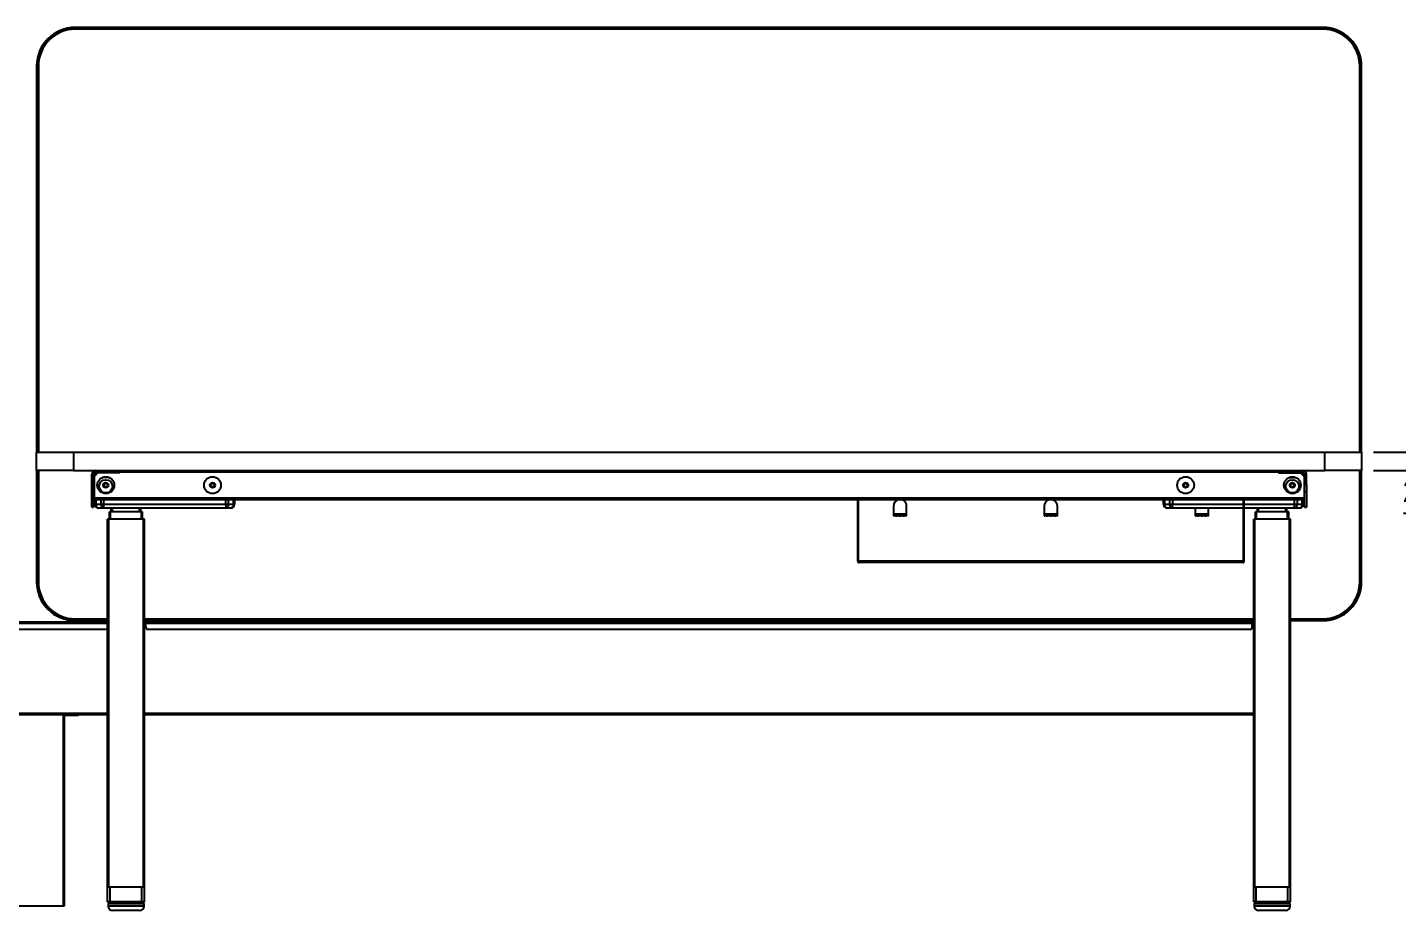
# Model space of a CAD drawing. Header units: millimetres. Extents: x -429 to 16771, y -1239 to 5751.
# Drawn here: x 7287 to 9149, y 4166 to 5366 of the extents above; entities that cross this region are included whole.
import ezdxf

# ---------------------------------------------------------------- set-up
doc = ezdxf.new("R2010")
doc.units = ezdxf.units.MM
doc.header["$LTSCALE"] = 100
doc.styles.get("Standard").update_dxf_attribs({"font": 'arial.ttf'})
doc.dimstyles.new('CGJ', dxfattribs={"dimscale": 13, "dimtxt": 2.25, "dimasz": 2.25, "dimexe": 1, "dimexo": 1.25, "dimgap": 1.15, "dimtad": 1, "dimtoh": 1, "dimdec": 1, "dimdsep": 46, "dimtxsty": 'Standard', "dimcen": 0, "dimclrd": 2, "dimclre": 2, "dimclrt": 2, "dimadec": 0, "dimazin": 0, "dimtfac": 1, "dimtdec": 1, "dimtmove": 0, "dimatfit": 0, "dimfxl": 1, "dimtolj": 1, "dimtzin": 0, "dimlwe": -1, "dimarcsym": 2})

# ---------------------------------------------------------------- blocks, each defined once
blk = doc.blocks.new('*D79')
at = {"color": 2, "lineweight": -2, "transparency": 16777216}
for p, q in [((9214.7, 4818.7), (9214.7, 4848)), ((9214.7, 4789.5), (9214.7, 4764.5)), ((9214.7, 4735.2), (9214.7, 4706)), ((9214.7, 4706), (9157.1, 4706))]:
    blk.add_line(p, q, dxfattribs=at)
at = {"color": 2, "transparency": 16777216}
for p, q in [((9116.2, 4789.5), (9227.7, 4789.5)), ((9116.2, 4764.5), (9227.7, 4764.5))]:
    blk.add_line(p, q, dxfattribs=at)
for points in [[(9209.8, 4818.7), (9219.5, 4818.7), (9214.7, 4789.5)], [(9209.8, 4735.2), (9219.5, 4735.2), (9214.7, 4764.5)]]:
    blk.add_solid(points, dxfattribs=at)
at = {"layer": 'Defpoints', "color": 0, "transparency": 16777216}
for p in [(9100, 4789.5), (9100, 4764.5), (9214.7, 4764.5)]:
    blk.add_point(p, dxfattribs=at)
at = {"color": 2, "transparency": 16777216, "insert": (9178.4, 4735.9), "char_height": 29.25, "attachment_point": 5}
blk.add_mtext('\\A1;25', dxfattribs=at)

msp = doc.modelspace()

# ---------------------------------------------------------------- linework, layer by layer
at = {"color": 7, "linetype": 'Continuous', "lineweight": -3}
for p, q in [((8200, 5366.49), (7352.5, 5366.49)), ((7352.5, 5366.49), (7352.5, 5365.42)), ((7352.5, 5365.42), (7352.5, 5364.99)), ((7352.5, 5365.42), (8200, 5365.42)), ((7352.5, 5364.99), (7352.5, 5364.69)), ((7352.5, 5364.99), (8200, 5364.99)), ((7352.5, 5364.69), (8200, 5364.69)), ((7352.5, 5364.69), (7352.5, 5364.49)), ((7352.5, 5364.49), (8200, 5364.49)), ((7352.5, 5364.49), (7352.5, 5364.34)), ((7352.5, 5364.34), (8200, 5364.34)), ((7352.5, 5364.34), (7352.5, 5363.99)), ((9047.5, 5363.99), (7352.5, 5363.99)), ((9047.5, 5366.49), (8200, 5366.49)), ((8200, 5366.49), (8200, 5365.42)), ((8200, 5365.42), (8200, 5364.99)), ((8200, 5365.42), (9047.5, 5365.42)), ((8200, 5364.99), (8200, 5364.69)), ((8200, 5364.99), (9047.5, 5364.99)), ((8200, 5364.69), (9047.5, 5364.69)), ((8200, 5364.69), (8200, 5364.49)), ((8200, 5364.49), (9047.5, 5364.49)), ((8200, 5364.49), (8200, 5364.34)), ((8200, 5364.34), (9047.5, 5364.34)), ((8200, 5364.34), (8200, 5363.99)), ((9047.5, 5366.49), (9047.5, 5365.42)), ((9047.5, 5365.42), (9047.5, 5364.99)), ((9047.5, 5364.99), (9047.5, 5364.69)), ((9047.5, 5364.69), (9047.5, 5364.49)), ((9047.5, 5364.49), (9047.5, 5364.34)), ((9047.5, 5364.34), (9047.5, 5363.99)), ((7300, 5313.99), (7300, 4789.49)), ((7300, 5313.99), (7301.07, 5313.99)), ((7301.07, 5313.99), (7301.5, 5313.99)), ((7301.07, 4789.49), (7301.07, 5313.99)), ((7301.5, 5313.99), (7301.8, 5313.99)), ((7301.5, 4789.49), (7301.5, 5313.99)), ((7301.8, 5313.99), (7302, 5313.99)), ((7301.8, 4789.49), (7301.8, 5313.99)), ((7302, 4789.49), (7302, 5313.99)), ((7302, 5313.99), (7302.15, 5313.99)), ((7302.15, 4789.49), (7302.15, 5313.99)), ((7302.15, 5313.99), (7302.5, 5313.99)), ((7302.5, 5313.99), (7302.5, 4789.49)), ((9097.5, 4789.49), (9097.5, 5313.99)), ((9097.85, 5313.99), (9097.5, 5313.99)), ((9097.85, 5313.99), (9097.85, 4789.49)), ((9098, 5313.99), (9097.85, 5313.99)), ((9098, 5313.99), (9098, 4789.49)), ((9098.2, 5313.99), (9098, 5313.99)), ((9098.5, 5313.99), (9098.2, 5313.99)), ((9098.2, 5313.99), (9098.2, 4789.49)), ((9098.92, 5313.99), (9098.5, 5313.99)), ((9098.5, 5313.99), (9098.5, 4789.49)), ((9098.92, 5313.99), (9098.92, 4789.49)), ((9100, 5313.99), (9098.92, 5313.99)), ((9100, 4789.49), (9100, 5313.99)), ((7300, 4764.49), (7300, 4789.49)), ((7300, 4789.49), (7350, 4789.49)), ((7350, 4789.49), (7350, 4764.49)), ((7350, 4789.49), (9050, 4789.49)), ((9050, 4764.49), (9050, 4789.49)), ((9050, 4789.49), (9100, 4789.49)), ((9100, 4789.49), (9100, 4764.49)), ((7300, 4764.49), (7300, 4612.99)), ((7350, 4764.49), (7300, 4764.49)), ((7301.07, 4612.99), (7301.07, 4764.49)), ((7301.5, 4612.99), (7301.5, 4764.49)), ((7301.8, 4612.99), (7301.8, 4764.49)), ((7302, 4612.99), (7302, 4764.49)), ((7302.15, 4612.99), (7302.15, 4764.49)), ((7302.5, 4764.49), (7302.5, 4612.99)), ((7350, 4764.49), (9050, 4764.49)), ((7377.5, 4759.49), (7375, 4759.49)), ((7375, 4745.4), (7375, 4759.49)), ((7377.5, 4745.4), (7377.5, 4759.49)), ((7380.5, 4758.99), (7377.5, 4758.99)), ((7378, 4754.99), (7377.5, 4754.99)), ((7383, 4761.49), (7378, 4756.49)), ((7378, 4756.49), (7378, 4726.99)), ((7379, 4758.99), (7379, 4761.49)), ((7379, 4761.49), (7380.46, 4761.49)), ((7380, 4764.49), (7380, 4761.99)), ((7380, 4761.99), (7403, 4761.99)), ((7380.46, 4761.49), (7383, 4761.49)), ((7380.46, 4761.49), (7380.46, 4758.99)), ((7413, 4761.49), (7383, 4761.49)), ((7398.69, 4754.99), (7389.31, 4754.99)), ((7403, 4761.99), (7403, 4764.49)), ((7413, 4761.99), (7403, 4761.99)), ((7413, 4764.49), (7413, 4761.99)), ((7413, 4761.99), (7413, 4761.49)), ((8987, 4761.99), (7413, 4761.99)), ((8987, 4761.99), (8987, 4764.49)), ((8997, 4761.99), (8987, 4761.99)), ((8987, 4761.99), (8987, 4761.49)), ((8987, 4761.49), (9017, 4761.49)), ((8997, 4764.49), (8997, 4761.99)), ((9020, 4761.99), (8997, 4761.99)), ((9001.31, 4754.99), (9010.69, 4754.99)), ((9022, 4756.49), (9017, 4761.49)), ((9017, 4761.49), (9019.53, 4761.49)), ((9019.5, 4758.99), (9022.5, 4758.99)), ((9019.53, 4761.49), (9021, 4761.49)), ((9019.53, 4758.99), (9019.53, 4761.49)), ((9020, 4761.99), (9020, 4764.49)), ((9021, 4761.49), (9021, 4758.99)), ((9022, 4756.49), (9022, 4726.99)), ((9022, 4754.99), (9022.5, 4754.99)), ((9025, 4759.49), (9022.5, 4759.49)), ((9022.5, 4745.4), (9022.5, 4759.49)), ((9025, 4745.4), (9025, 4759.49)), ((9100, 4764.49), (9050, 4764.49)), ((9097.5, 4612.99), (9097.5, 4764.49)), ((9097.85, 4764.49), (9097.85, 4612.99)), ((9098, 4764.49), (9098, 4612.99)), ((9098.2, 4764.49), (9098.2, 4612.99)), ((9098.5, 4764.49), (9098.5, 4612.99)), ((9098.92, 4764.49), (9098.92, 4612.99)), ((9100, 4612.99), (9100, 4764.49)), ((7375, 4745.4), (7377.5, 4745.4)), ((7375, 4735.47), (7375, 4745.4)), ((7377.5, 4735.47), (7375, 4735.47)), ((7375, 4714.56), (7375, 4735.47)), ((7377.5, 4745.4), (7377.5, 4735.47)), ((7377.5, 4735.47), (7377.5, 4714.56)), ((7378, 4730.99), (7377.5, 4730.99)), ((7391.07, 4746.41), (7391.07, 4742.58)), ((9008.93, 4742.58), (9008.93, 4746.41)), ((9022, 4730.99), (9022.5, 4730.99)), ((9022.5, 4745.4), (9025, 4745.4)), ((9022.5, 4735.47), (9022.5, 4745.4)), ((9025, 4735.47), (9022.5, 4735.47)), ((9022.5, 4714.56), (9022.5, 4735.47)), ((9025, 4745.4), (9025, 4735.47)), ((9025, 4735.47), (9025, 4714.56)), ((7375, 4714.56), (7377.5, 4714.56)), ((7375, 4714.49), (7375, 4714.56)), ((7377.5, 4714.49), (7375, 4714.49)), ((7378, 4726.99), (7377.5, 4726.99)), ((7377.5, 4714.56), (7377.5, 4714.49)), ((9022, 4726.99), (7378, 4726.99)), ((7378, 4726.99), (7378, 4724.49)), ((9022, 4724.49), (7378, 4724.49)), ((7379, 4718.49), (7379, 4724.49)), ((7379, 4718.49), (7380.46, 4718.49)), ((7380.46, 4724.49), (7380.46, 4718.49)), ((7380.46, 4718.49), (7387.53, 4718.49)), ((7391.07, 4713.49), (7384, 4713.49)), ((7387.53, 4718.49), (7387.53, 4724.49)), ((7387.53, 4718.49), (7391.07, 4718.49)), ((7391.07, 4724.49), (7391.07, 4718.49)), ((7391.07, 4718.49), (7556.93, 4718.49)), ((7391.07, 4718.49), (7391.07, 4713.49)), ((7556.93, 4713.49), (7391.07, 4713.49)), ((7401.5, 4708.49), (7401.5, 4713.49)), ((7403, 4708.49), (7403, 4713.49)), ((7440, 4708.49), (7440, 4713.49)), ((7441.5, 4708.49), (7441.5, 4713.49)), ((7556.93, 4718.49), (7556.93, 4724.49)), ((7556.93, 4718.49), (7560.46, 4718.49)), ((7556.93, 4718.49), (7556.93, 4713.49)), ((7564, 4713.49), (7556.93, 4713.49)), ((7560.46, 4724.49), (7560.46, 4718.49)), ((7560.46, 4718.49), (7567.53, 4718.49)), ((7567.53, 4718.49), (7567.53, 4724.49)), ((7567.53, 4718.49), (7569, 4718.49)), ((7569, 4724.49), (7569, 4718.49)), ((8415.5, 4641.09), (8415.5, 4724.49)), ((8416.3, 4641.09), (8416.3, 4724.49)), ((8416.5, 4641.09), (8416.5, 4724.49)), ((8464, 4715.99), (8464, 4702.99)), ((8482, 4702.99), (8482, 4715.99)), ((8669, 4715.99), (8669, 4702.99)), ((8687, 4702.99), (8687, 4715.99)), ((8831, 4718.49), (8831, 4724.49)), ((8831, 4718.49), (8832.46, 4718.49)), ((8832.46, 4724.49), (8832.46, 4718.49)), ((8832.46, 4718.49), (8839.53, 4718.49)), ((8843.07, 4713.49), (8836, 4713.49)), ((8839.53, 4718.49), (8839.53, 4724.49)), ((8839.53, 4718.49), (8843.07, 4718.49)), ((8843.07, 4724.49), (8843.07, 4718.49)), ((8843.07, 4713.49), (8843.07, 4718.49)), ((8843.07, 4718.49), (9008.93, 4718.49)), ((9008.93, 4713.49), (8843.07, 4713.49)), ((8874, 4713.49), (8874, 4702.99)), ((8892, 4702.99), (8892, 4713.49)), ((8939.5, 4641.09), (8939.5, 4724.49)), ((8939.7, 4641.09), (8939.7, 4724.49)), ((8940.5, 4641.09), (8940.5, 4724.49)), ((8958.5, 4708.49), (8958.5, 4713.49)), ((8960, 4708.49), (8960, 4713.49)), ((8997, 4708.49), (8997, 4713.49)), ((8998.5, 4708.49), (8998.5, 4713.49)), ((9008.93, 4718.49), (9008.93, 4724.49)), ((9008.93, 4718.49), (9012.46, 4718.49)), ((9008.93, 4713.49), (9008.93, 4718.49)), ((9016, 4713.49), (9008.93, 4713.49)), ((9012.46, 4724.49), (9012.46, 4718.49)), ((9012.46, 4718.49), (9019.53, 4718.49)), ((9019.53, 4718.49), (9019.53, 4724.49)), ((9019.53, 4718.49), (9021, 4718.49)), ((9021, 4724.49), (9021, 4718.49)), ((9022, 4726.99), (9022.5, 4726.99)), ((9022, 4726.99), (9022, 4724.49)), ((9022.5, 4714.56), (9025, 4714.56)), ((9022.5, 4714.49), (9022.5, 4714.56)), ((9025, 4714.49), (9022.5, 4714.49)), ((9025, 4714.56), (9025, 4714.49)), ((7396.5, 4198.49), (7396.5, 4698.49)), ((7398, 4698.49), (7396.5, 4698.49)), ((7398, 4198.49), (7398, 4698.49)), ((7445, 4698.49), (7398, 4698.49)), ((7399, 4698.49), (7399, 4708.49)), ((7400.5, 4708.49), (7399, 4708.49)), ((7400.5, 4698.49), (7400.5, 4708.49)), ((7442.5, 4708.49), (7400.5, 4708.49)), ((7442.5, 4698.49), (7442.5, 4708.49)), ((7444, 4708.49), (7442.5, 4708.49)), ((7444, 4698.49), (7444, 4708.49)), ((7445, 4198.49), (7445, 4698.49)), ((7446.5, 4698.49), (7445, 4698.49)), ((7446.5, 4198.49), (7446.5, 4698.49)), ((8464, 4705.59), (8482, 4705.59)), ((8464, 4704.59), (8464.5, 4704.59)), ((8464, 4702.99), (8464.5, 4702.99)), ((8467, 4704.59), (8464.5, 4704.59)), ((8464.5, 4704.59), (8464.5, 4702.99)), ((8467, 4702.99), (8464.5, 4702.99)), ((8467, 4702.99), (8467, 4704.59)), ((8469, 4704.59), (8467, 4704.59)), ((8467, 4703.79), (8469, 4703.79)), ((8467, 4702.99), (8469, 4702.99)), ((8469, 4704.59), (8469, 4702.99)), ((8472, 4704.59), (8469, 4704.59)), ((8472, 4702.99), (8469, 4702.99)), ((8472, 4702.99), (8472, 4704.59)), ((8474, 4704.59), (8472, 4704.59)), ((8472, 4703.79), (8474, 4703.79)), ((8472, 4702.99), (8474, 4702.99)), ((8477, 4704.59), (8474, 4704.59)), ((8474, 4704.59), (8474, 4702.99)), ((8477, 4702.99), (8474, 4702.99)), ((8477, 4702.99), (8477, 4704.59)), ((8479, 4704.59), (8477, 4704.59)), ((8477, 4703.79), (8479, 4703.79)), ((8477, 4702.99), (8479, 4702.99)), ((8479, 4704.59), (8479, 4702.99)), ((8481.5, 4704.59), (8479, 4704.59)), ((8481.5, 4702.99), (8479, 4702.99)), ((8481.5, 4704.59), (8482, 4704.59)), ((8481.5, 4702.99), (8481.5, 4704.59)), ((8481.5, 4702.99), (8482, 4702.99)), ((8669, 4705.59), (8687, 4705.59)), ((8669, 4704.59), (8669.5, 4704.59)), ((8669, 4702.99), (8669.5, 4702.99)), ((8672, 4704.59), (8669.5, 4704.59)), ((8669.5, 4704.59), (8669.5, 4702.99)), ((8672, 4702.99), (8669.5, 4702.99)), ((8672, 4702.99), (8672, 4704.59)), ((8674, 4704.59), (8672, 4704.59)), ((8672, 4703.79), (8674, 4703.79)), ((8672, 4702.99), (8674, 4702.99)), ((8677, 4704.59), (8674, 4704.59)), ((8674, 4704.59), (8674, 4702.99)), ((8677, 4702.99), (8674, 4702.99)), ((8677, 4702.99), (8677, 4704.59)), ((8679, 4704.59), (8677, 4704.59)), ((8677, 4703.79), (8679, 4703.79)), ((8677, 4702.99), (8679, 4702.99)), ((8679, 4704.59), (8679, 4702.99)), ((8682, 4704.59), (8679, 4704.59)), ((8682, 4702.99), (8679, 4702.99)), ((8682, 4702.99), (8682, 4704.59)), ((8684, 4704.59), (8682, 4704.59)), ((8682, 4703.79), (8684, 4703.79)), ((8682, 4702.99), (8684, 4702.99)), ((8684, 4704.59), (8684, 4702.99)), ((8686.5, 4704.59), (8684, 4704.59)), ((8686.5, 4702.99), (8684, 4702.99)), ((8686.5, 4704.59), (8687, 4704.59)), ((8686.5, 4702.99), (8686.5, 4704.59)), ((8686.5, 4702.99), (8687, 4702.99)), ((8874, 4705.59), (8892, 4705.59)), ((8874, 4704.59), (8874.5, 4704.59)), ((8874, 4702.99), (8874.5, 4702.99)), ((8877, 4704.59), (8874.5, 4704.59)), ((8874.5, 4704.59), (8874.5, 4702.99)), ((8877, 4702.99), (8874.5, 4702.99)), ((8877, 4702.99), (8877, 4704.59)), ((8879, 4704.59), (8877, 4704.59)), ((8877, 4703.79), (8879, 4703.79)), ((8877, 4702.99), (8879, 4702.99)), ((8882, 4704.59), (8879, 4704.59)), ((8879, 4704.59), (8879, 4702.99)), ((8882, 4702.99), (8879, 4702.99)), ((8882, 4702.99), (8882, 4704.59)), ((8884, 4704.59), (8882, 4704.59)), ((8882, 4703.79), (8884, 4703.79)), ((8882, 4702.99), (8884, 4702.99)), ((8884, 4704.59), (8884, 4702.99)), ((8887, 4704.59), (8884, 4704.59)), ((8887, 4702.99), (8884, 4702.99)), ((8887, 4702.99), (8887, 4704.59)), ((8889, 4704.59), (8887, 4704.59)), ((8887, 4703.79), (8889, 4703.79)), ((8887, 4702.99), (8889, 4702.99)), ((8891.5, 4704.59), (8889, 4704.59)), ((8889, 4704.59), (8889, 4702.99)), ((8891.5, 4702.99), (8889, 4702.99)), ((8891.5, 4704.59), (8892, 4704.59)), ((8891.5, 4702.99), (8891.5, 4704.59)), ((8891.5, 4702.99), (8892, 4702.99)), ((8953.5, 4198.49), (8953.5, 4698.49)), ((8955, 4698.49), (8953.5, 4698.49)), ((8955, 4198.49), (8955, 4698.49)), ((9002, 4698.49), (8955, 4698.49)), ((8956, 4698.49), (8956, 4708.49)), ((8957.5, 4708.49), (8956, 4708.49)), ((8957.5, 4698.49), (8957.5, 4708.49)), ((8999.5, 4708.49), (8957.5, 4708.49)), ((8999.5, 4698.49), (8999.5, 4708.49)), ((9001, 4708.49), (8999.5, 4708.49)), ((9001, 4698.49), (9001, 4708.49)), ((9002, 4198.49), (9002, 4698.49)), ((9003.5, 4698.49), (9002, 4698.49)), ((9003.5, 4198.49), (9003.5, 4698.49)), ((8415.5, 4641.09), (8416.3, 4641.09)), ((8417.1, 4641.09), (8416.5, 4641.09)), ((8938.9, 4641.09), (8417.1, 4641.09)), ((8417.1, 4641.09), (8417.1, 4639.49)), ((8938.9, 4639.49), (8417.1, 4639.49)), ((8938.9, 4639.49), (8938.9, 4641.09)), ((8939.5, 4641.09), (8938.9, 4641.09)), ((8940.5, 4641.09), (8939.7, 4641.09)), ((7300, 4612.99), (7301.07, 4612.99)), ((7301.07, 4612.99), (7301.5, 4612.99)), ((7301.5, 4612.99), (7301.8, 4612.99)), ((7301.8, 4612.99), (7302, 4612.99)), ((7302, 4612.99), (7302.15, 4612.99)), ((7302.15, 4612.99), (7302.5, 4612.99)), ((9097.85, 4612.99), (9097.5, 4612.99)), ((9098, 4612.99), (9097.85, 4612.99)), ((9098.2, 4612.99), (9098, 4612.99)), ((9098.5, 4612.99), (9098.2, 4612.99)), ((9098.92, 4612.99), (9098.5, 4612.99)), ((9100, 4612.99), (9098.92, 4612.99)), ((7352.5, 4562.99), (7396.5, 4562.99)), ((7352.5, 4562.64), (7352.5, 4562.99)), ((7352.5, 4562.49), (7352.5, 4562.64)), ((7396.5, 4562.64), (7352.5, 4562.64)), ((7396.5, 4562.49), (7352.5, 4562.49)), ((7352.5, 4562.29), (7352.5, 4562.49)), ((7352.5, 4561.99), (7352.5, 4562.29)), ((7396.5, 4562.29), (7352.5, 4562.29)), ((7352.5, 4561.57), (7352.5, 4561.99)), ((7396.5, 4561.99), (7352.5, 4561.99)), ((7396.5, 4561.57), (7352.5, 4561.57)), ((7352.5, 4560.49), (7352.5, 4561.57)), ((7446.5, 4562.99), (8953.5, 4562.99)), ((8953.5, 4562.64), (7446.5, 4562.64)), ((8953.5, 4562.49), (7446.5, 4562.49)), ((8953.5, 4562.29), (7446.5, 4562.29)), ((8953.5, 4561.99), (7446.5, 4561.99)), ((8953.5, 4561.57), (7446.5, 4561.57)), ((9003.5, 4562.99), (9047.5, 4562.99)), ((9047.5, 4562.64), (9003.5, 4562.64)), ((9047.5, 4562.49), (9003.5, 4562.49)), ((9047.5, 4562.29), (9003.5, 4562.29)), ((9047.5, 4561.99), (9003.5, 4561.99)), ((9047.5, 4561.57), (9003.5, 4561.57)), ((9047.5, 4562.64), (9047.5, 4562.99)), ((9047.5, 4562.49), (9047.5, 4562.64)), ((9047.5, 4562.29), (9047.5, 4562.49)), ((9047.5, 4561.99), (9047.5, 4562.29)), ((9047.5, 4561.57), (9047.5, 4561.99)), ((9047.5, 4560.49), (9047.5, 4561.57)), ((7396.5, 4558.49), (7178.5, 4558.49)), ((7396.5, 4556.49), (7178.5, 4556.49)), ((7395, 4548.49), (7180, 4548.49)), ((7352.5, 4560.49), (7396.5, 4560.49)), ((7446.5, 4560.49), (8953.5, 4560.49)), ((7448.5, 4557.49), (7446.5, 4557.49)), ((7448.5, 4555.49), (7446.5, 4555.49)), ((8951.5, 4558.49), (7448.5, 4558.49)), ((7448.5, 4556.49), (7448.5, 4558.49)), ((8951.5, 4556.49), (7448.5, 4556.49)), ((7448.5, 4551.49), (7448.5, 4556.49)), ((8948.5, 4548.49), (7451.5, 4548.49)), ((8951.5, 4556.49), (8951.5, 4558.49)), ((8953.5, 4557.49), (8951.5, 4557.49)), ((8951.5, 4551.49), (8951.5, 4556.49)), ((8953.5, 4555.49), (8951.5, 4555.49)), ((9003.5, 4560.49), (9047.5, 4560.49)), ((7396.5, 4434.49), (7178.5, 4434.49)), ((7396.5, 4432.49), (7178.5, 4432.49)), ((7335.9, 4432.49), (7335.9, 4430.89)), ((7335.9, 4430.89), (7335.9, 4172.49)), ((7337.5, 4430.89), (7335.9, 4430.89)), ((7337.5, 4430.89), (7337.5, 4172.49)), ((7338.3, 4431.69), (7338.3, 4432.49)), ((7353.7, 4431.69), (7338.3, 4431.69)), ((7353.7, 4431.69), (7353.7, 4432.49)), ((7356.7, 4431.69), (7353.7, 4431.69)), ((7356.7, 4432.49), (7356.7, 4431.69)), ((8953.5, 4434.49), (7446.5, 4434.49)), ((8953.5, 4432.49), (7446.5, 4432.49)), ((7396.5, 4178.49), (7396.5, 4198.49)), ((7398, 4198.49), (7396.5, 4198.49)), ((7445, 4198.49), (7398, 4198.49)), ((7400, 4178.49), (7400, 4198.49)), ((7443, 4198.49), (7400, 4198.49)), ((7443, 4178.49), (7443, 4198.49)), ((7446.5, 4198.49), (7445, 4198.49)), ((7446.5, 4178.49), (7446.5, 4198.49)), ((8955, 4198.49), (8953.5, 4198.49)), ((8953.5, 4178.49), (8953.5, 4198.49)), ((9002, 4198.49), (8955, 4198.49)), ((8957, 4178.49), (8957, 4198.49)), ((9000, 4198.49), (8957, 4198.49)), ((9000, 4178.49), (9000, 4198.49)), ((9003.5, 4198.49), (9002, 4198.49)), ((9003.5, 4178.49), (9003.5, 4198.49)), ((7335.9, 4172.49), (7239.1, 4172.49)), ((7337.5, 4172.49), (7335.9, 4172.49)), ((7400, 4178.49), (7396.5, 4178.49)), ((7397, 4175.49), (7397, 4172.49)), ((7446, 4175.49), (7397, 4175.49)), ((7446, 4172.49), (7397, 4172.49)), ((7443, 4178.49), (7400, 4178.49)), ((7446.5, 4178.49), (7443, 4178.49)), ((7446, 4172.49), (7446, 4175.49)), ((8957, 4178.49), (8953.5, 4178.49)), ((8954, 4175.49), (8954, 4172.49)), ((8978.5, 4175.49), (8954, 4175.49)), ((8978.5, 4172.49), (8954, 4172.49)), ((9000, 4178.49), (8957, 4178.49)), ((9003, 4175.49), (8978.5, 4175.49)), ((9003, 4172.49), (8978.5, 4172.49)), ((9003.5, 4178.49), (9000, 4178.49)), ((9003, 4172.49), (9003, 4175.49)), ((7440, 4166.49), (7403, 4166.49)), ((8978.5, 4166.49), (8960, 4166.49)), ((8997, 4166.49), (8978.5, 4166.49))]:
    msp.add_line(p, q, dxfattribs=at)
at = {"color": 7, "linetype": 'Continuous', "lineweight": -3, "flags": 128}
for points in [[(7380.46, 4718.49), (7380.53, 4717.52), (7380.73, 4716.58), (7381.06, 4715.71), (7381.5, 4714.96), (7382.03, 4714.33), (7382.65, 4713.87), (7383.31, 4713.59), (7384, 4713.49)], [(7387.53, 4718.49), (7387.6, 4717.52), (7387.8, 4716.58), (7388.13, 4715.71), (7388.57, 4714.96), (7389.11, 4714.33), (7389.72, 4713.87), (7390.38, 4713.59), (7391.07, 4713.49)], [(7560.46, 4718.49), (7560.39, 4717.52), (7560.19, 4716.58), (7559.87, 4715.71), (7559.43, 4714.96), (7558.89, 4714.33), (7558.28, 4713.87), (7557.62, 4713.59), (7556.93, 4713.49)], [(7567.53, 4718.49), (7567.47, 4717.52), (7567.26, 4716.58), (7566.94, 4715.71), (7566.5, 4714.96), (7565.96, 4714.33), (7565.35, 4713.87), (7564.69, 4713.59), (7564, 4713.49)], [(8836, 4713.49), (8835.31, 4713.59), (8834.65, 4713.87), (8834.03, 4714.33), (8833.5, 4714.96), (8833.06, 4715.71), (8832.73, 4716.58), (8832.53, 4717.52), (8832.46, 4718.49)], [(8843.07, 4713.49), (8842.38, 4713.59), (8841.72, 4713.87), (8841.11, 4714.33), (8840.57, 4714.96), (8840.13, 4715.71), (8839.8, 4716.58), (8839.6, 4717.52), (8839.53, 4718.49)], [(9008.93, 4713.49), (9009.62, 4713.59), (9010.28, 4713.87), (9010.89, 4714.33), (9011.43, 4714.96), (9011.87, 4715.71), (9012.19, 4716.58), (9012.39, 4717.52), (9012.46, 4718.49)], [(9016, 4713.49), (9016.69, 4713.59), (9017.35, 4713.87), (9017.96, 4714.33), (9018.5, 4714.96), (9018.94, 4715.71), (9019.26, 4716.58), (9019.47, 4717.52), (9019.53, 4718.49)]]:
    msp.add_lwpolyline(points, dxfattribs=at)
at = {"color": 7, "linetype": 'Continuous', "lineweight": -3}
for centre, radius in [((7394, 4744.49), 11.5), ((7394, 4742.99), 9), ((7394, 4744.49), 3.5), ((7394, 4744.49), 2.4), ((7539, 4744.49), 11.5), ((7539, 4744.49), 3.5), ((7539, 4744.49), 2.4), ((8861, 4744.49), 11.5), ((8861, 4744.49), 3.5), ((8861, 4744.49), 2.4), ((9006, 4744.49), 11.5), ((9006, 4742.99), 9), ((9006, 4744.49), 3.5), ((9006, 4744.49), 2.4)]:
    msp.add_circle(centre, radius, dxfattribs=at)
for centre, radius, start, end in [((7352.5, 5313.99), 52.5, 90, 180), ((7352.5, 5313.99), 51.42, 90, 180), ((7352.5, 5313.99), 51, 90, 180), ((7352.5, 5313.99), 50.7, 90, 180), ((7352.5, 5313.99), 50.5, 90, 180), ((7352.5, 5313.99), 50.35, 90, 180), ((7352.5, 5313.99), 50, 90, 180), ((9047.5, 5313.99), 52.5, 0, 90), ((9047.5, 5313.99), 51.42, 0, 90), ((9047.5, 5313.99), 51, 0, 90), ((9047.5, 5313.99), 50.7, 0, 90), ((9047.5, 5313.99), 50.5, 0, 90), ((9047.5, 5313.99), 50.35, 0, 90), ((9047.5, 5313.99), 50, 0, 90), ((7380, 4759.49), 5, 90, 180), ((7380, 4759.49), 2.5, 90, 180), ((9020, 4759.49), 5, 0, 90), ((9020, 4759.49), 2.5, 0, 90), ((7384, 4718.49), 5, 180, 270), ((7564, 4718.49), 5, 270, 0), ((8473, 4715.99), 9, 109.18814, 180), ((8473, 4715.99), 9, 0, 70.81186), ((8678, 4715.99), 9, 109.18814, 180), ((8678, 4715.99), 9, 0, 70.81186), ((8836, 4718.49), 5, 180, 270), ((9016, 4718.49), 5, 270, 0), ((7352.5, 4612.99), 52.5, 180, 270), ((7352.5, 4612.99), 51.42, 180, 270), ((7352.5, 4612.99), 51, 180, 270), ((7352.5, 4612.99), 50.7, 180, 270), ((7352.5, 4612.99), 50.5, 180, 270), ((7352.5, 4612.99), 50.35, 180, 270), ((7352.5, 4612.99), 50, 180, 270), ((9047.5, 4612.99), 52.5, 270, 0), ((9047.5, 4612.99), 50, 270, 0), ((9047.5, 4612.99), 51, 270, 0), ((9047.5, 4612.99), 50.7, 270, 0), ((9047.5, 4612.99), 50.5, 270, 0), ((9047.5, 4612.99), 51.42, 270, 0), ((9047.5, 4612.99), 50.35, 270, 0), ((7395, 4551.49), 3, 270, 300), ((7451.5, 4551.49), 3, 180, 270), ((8948.5, 4551.49), 3, 270, 0), ((7338.3, 4430.89), 1.6, 90, 180), ((7338.3, 4430.89), 0.8, 90, 180), ((7400, 4175.49), 3, 90, 180), ((7403, 4172.49), 6, 180, 270), ((7440, 4172.49), 6, 270, 0), ((7443, 4175.49), 3, 0, 90), ((8957, 4175.49), 3, 90, 180), ((8960, 4172.49), 6, 180, 270), ((8997, 4172.49), 6, 270, 0), ((9000, 4175.49), 3, 0, 90)]:
    msp.add_arc(centre, radius, start, end, dxfattribs=at)
for points in [[(8415.5, 4641.09), (8415.52, 4640.91), (8415.55, 4640.54), (8415.85, 4640.05), (8416.27, 4639.68), (8416.72, 4639.51), (8417, 4639.5), (8417.1, 4639.49)], [(8938.9, 4639.49), (8939.08, 4639.51), (8939.45, 4639.55), (8939.94, 4639.84), (8940.31, 4640.27), (8940.48, 4640.71), (8940.49, 4640.99), (8940.5, 4641.09)]]:
    msp.add_open_spline(points, degree=3, knots=[0, 0, 0, 0, 0.2207426, 0.4415058, 0.662269, 0.883032, 1, 1, 1, 1], dxfattribs=at)
for points in [[(8416.3, 4641.09), (8416.31, 4640.99), (8416.33, 4640.78), (8416.52, 4640.51), (8416.78, 4640.33), (8416.99, 4640.3), (8417.1, 4640.29)], [(8938.9, 4640.29), (8939, 4640.3), (8939.21, 4640.33), (8939.48, 4640.51), (8939.66, 4640.78), (8939.69, 4640.99), (8939.7, 4641.09)]]:
    msp.add_open_spline(points, degree=3, dxfattribs=at)

# ---------------------------------------------------------------- dimensions: what is measured, and where the dimension line sits
dim = msp.add_linear_dim(base=(9214.65, 4764.49), p1=(9100, 4789.49), p2=(9100, 4764.49), angle=90, dimstyle='CGJ')
dim.commit()
dim.dimension.update_dxf_attribs({"geometry": '*D79', "text_midpoint": (9178.39, 4735.88)})

doc.saveas('drawing.dxf')
